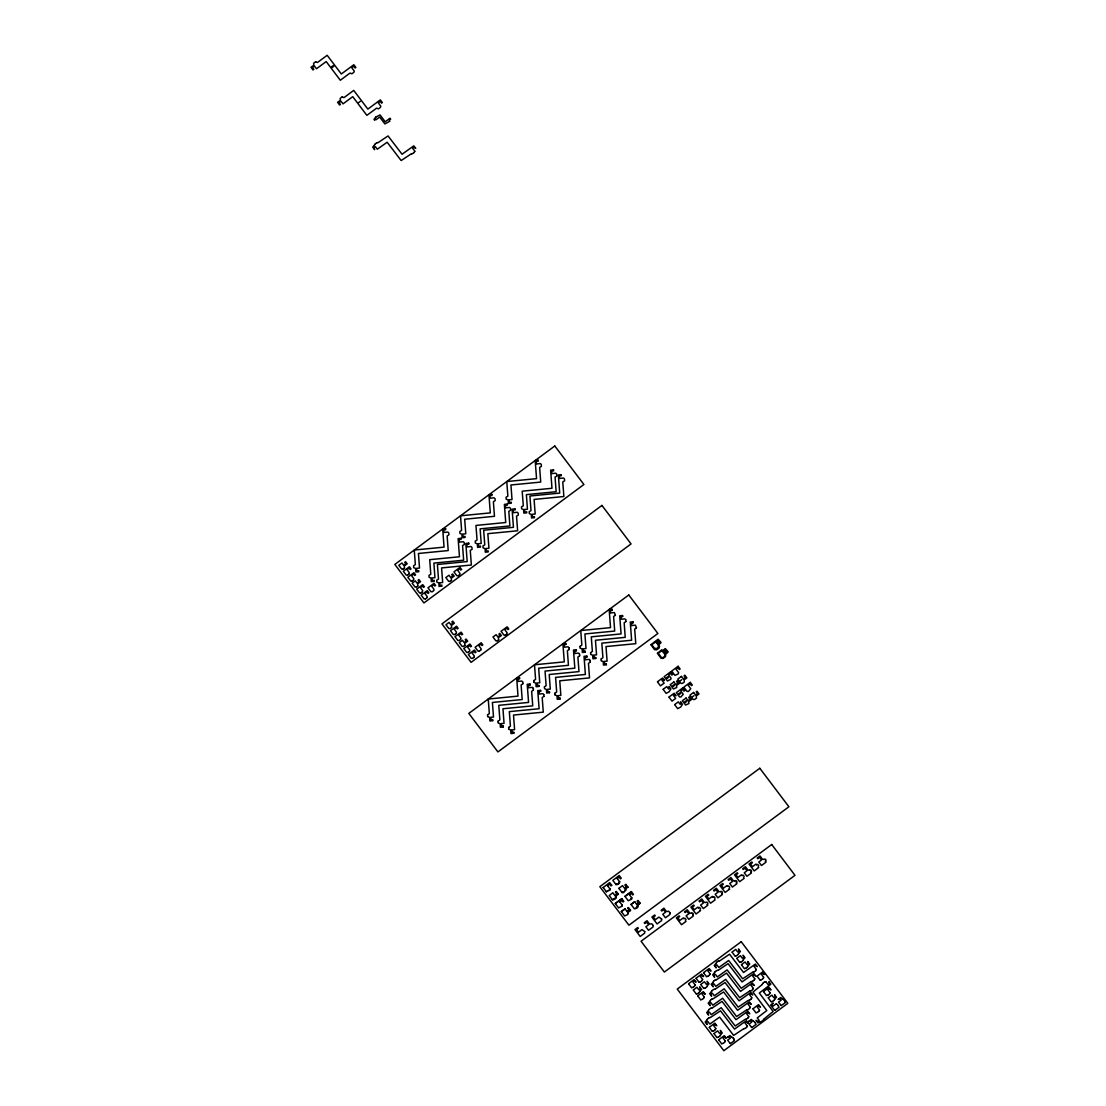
<?xml version="1.0" encoding="UTF-8"?>
<svg xmlns="http://www.w3.org/2000/svg" width="1106" height="1106" viewBox="0 0 1106 1106"><rect width="100%" height="100%" fill="white"/><g stroke="black" fill="none" stroke-linecap="round" stroke-linejoin="round"><path stroke-width="1.5" d="M331.551 66.858L333.279 65.572M332.063 67.535L333.791 66.249M358.607 102.637L360.335 101.351M375.128 143.96L376.51 142.923M374.395 145.08L375.086 144.181M377.81 142.55L376.745 142.951M411.391 153.941L412.469 153.554M414.805 151.425L414.128 152.324M412.69 153.582L414.086 152.559M403.109 569.134L404.464 568.125M407.616 575.092L408.971 574.083M412.123 581.065L413.492 580.056M416.45 587.023L417.819 586.014M420.957 592.982L422.326 591.973M432.252 591.669L433.621 590.659M425.464 598.94L426.833 597.931M450.114 581.397L451.483 580.387M458.23 575.714L459.598 574.691M450.239 628.567L451.607 627.558M454.76 634.526L456.114 633.517M459.267 640.498L460.621 639.489M463.594 646.457L464.949 645.448M468.101 652.416L469.456 651.406M479.396 651.102L480.764 650.093M472.608 658.374L473.976 657.365M497.258 640.83L498.626 639.821M505.373 635.148L506.742 634.139M657.517 681.725L662.563 677.992L664.471 680.508L662.84 679.443L661.886 680.149L664.139 683.121L660.462 685.844L657.489 681.904M666.448 677.771L668.024 676.609M666.987 678.476L668.563 677.314M663.199 689.245L666.766 686.605L668.632 689.066L669.586 688.361L669.006 686.508L670.913 689.038L669.116 691.789L666.144 693.365L663.171 689.425M672.503 685.831L674.066 684.669M680.425 680.66L681.78 679.651M673.029 686.536L674.605 685.374M669.061 697.001L674.107 693.268L676.029 695.785L674.397 694.72L673.443 695.425L675.683 698.398L672.019 701.121L669.033 697.181M678.6 693.849L680.176 692.674M679.139 694.554L680.715 693.393M674.743 704.522L678.324 701.881L680.176 704.342L681.13 703.637L680.563 701.798L682.471 704.315L680.674 707.066L677.702 708.642L674.715 704.702M684.655 701.909L686.218 700.734M692.577 696.725L693.946 695.715M685.181 702.614L686.757 701.453M603.171 887.51L609.641 882.588L611.715 885.353M607.54 885.699L609.53 884.095L610.913 885.947L611.659 885.27M617.203 878.551L619.097 877.017L620.48 878.869L621.226 878.178L619.208 875.51L612.835 880.348L616.083 884.662L616.927 884.026M606.378 891.713L609.641 890.206M609.683 890.302L610.056 889.003M616.042 884.565L619.415 883.238L618.862 882.477L619.706 881.841L617.148 878.454M607.277 891.173L606.42 891.809L603.116 887.413M609.254 889.722L610.097 889.086L607.484 885.616M618.904 882.574L619.761 881.938M617.397 884.606L619.36 883.141M618.904 888.395L622.526 885.574L624.558 888.284L626.466 886.749M628.001 887.164L625.927 884.399L625.139 884.994L626.508 886.846M615.586 892.183L616.374 891.602M625.18 885.077L625.982 884.496M616.858 893.855L614.867 895.459L612.835 892.749L609.212 895.57L612.475 899.869L613.318 899.233M615.558 896.385L618.351 894.187M625.249 889.21L627.959 887.081M612.42 899.772L615.738 898.362L615.517 896.289M622.111 892.597L622.968 891.975L623.521 892.736L625.789 889.888M615.295 897.782L616.139 897.146M623.01 892.072L622.166 892.694L618.862 888.298M624.987 890.607L625.83 889.971L625.208 889.113M613.706 899.731L615.683 898.266M615.323 903.574L621.835 898.749M624.987 896.427L631.402 891.671M622.249 905.164L619.65 901.68L621.683 900.173L623.065 902.026L623.812 901.335L621.793 898.666L615.282 903.491L618.572 907.888L621.793 906.284M631.512 899.219L628.236 900.726L624.931 896.33L631.36 891.574L633.434 894.353L632.632 894.934L631.25 893.095L629.3 894.533L631.913 898.017M619.692 901.777L621.738 900.27M629.355 894.63L631.305 893.178M622.208 905.067L621.835 906.367M631.056 898.639L631.858 897.92M637.291 901.072L638.66 902.911L636.71 904.362L634.678 901.653L631.014 904.376L634.319 908.773L637.637 907.349L637.084 906.588M621.365 911.634L625.042 908.925M631.056 904.459L634.733 901.749M627.738 908.261L628.485 907.584L630.558 910.349L627.71 912.45L628.291 913.224M637.332 901.155L638.079 900.478L640.153 903.243L637.402 905.275M626.978 911.441L629.024 909.934M636.669 904.266L638.618 902.828M627.669 912.367L630.517 910.266M640.111 903.16L637.36 905.192L637.982 906.049M628.249 913.127L627.89 914.441L624.627 915.948L621.323 911.551L625.001 908.828L627.019 911.538L629.065 910.017L627.683 908.178M637.139 906.685L637.941 905.952M635.618 908.717L637.595 907.252M684.116 918.671L684.987 918.243L686.066 919.598M691.388 913.293C692.342 911.731 694.43 914.814 692.729 915.063M698.66 907.902L699.531 907.473L700.596 908.828M705.932 902.524C706.845 900.975 708.987 903.975 707.259 904.293M713.19 897.132L714.075 896.703L715.14 898.058M720.462 891.754C721.416 890.206 723.518 893.275 721.803 893.524M727.734 886.376L728.605 885.947L729.683 887.288M735.006 880.998C735.96 879.436 738.048 882.519 736.347 882.768M742.278 875.606L743.149 875.178L744.214 876.533M749.55 870.228C750.462 868.694 752.605 871.666 750.891 871.998M756.822 864.837L757.693 864.408L758.757 865.763M764.094 859.459C765.006 857.924 767.135 860.91 765.421 861.228M716.633 962.206L718.029 961.183M715.914 963.326L716.605 962.441M719.329 960.81L718.264 961.211M688.637 983.676L694.167 979.584L696.103 982.142L694.333 980.967L692.95 982.004L695.176 984.948M696.116 978.146L701.646 974.054L703.568 976.598L701.812 975.437L700.416 976.474L702.642 979.418M703.596 972.616L709.112 968.524L711.047 971.068L709.292 969.907L707.895 970.944L710.121 973.888M732.158 952.031L735.739 949.39L737.674 951.962L739.071 950.925L738.435 948.934L740.37 951.478L738.697 953.303M691.734 987.699L692.812 987.326M695.135 985.183L694.471 986.11M699.199 982.169L700.292 981.796M702.614 979.64L701.951 980.566M706.679 976.639L707.757 976.266M710.08 974.11L709.416 975.036M693.047 987.368L694.444 986.331M700.513 981.824L701.909 980.801M707.992 976.294L709.388 975.271M735.255 956.054L736.333 955.681M738.656 953.538L737.978 954.45M715.126 971.649L716.522 970.612M736.568 955.722L737.951 954.685M714.407 972.768L715.098 971.87M717.822 970.252L716.757 970.639M693.365 989.925L696.932 987.285L698.881 989.856L700.278 988.819L699.642 986.815L701.577 989.372L699.891 991.197M700.845 984.395L704.411 981.755L706.347 984.326L707.743 983.289L707.121 981.285L709.043 983.842L707.37 985.667M736.831 958.321L740.398 955.681L742.347 958.252L743.744 957.215L743.108 955.211L745.029 957.768L743.356 959.593M713.619 981.077L715.015 980.054M696.448 993.948L697.54 993.575M699.863 991.432L699.186 992.345M703.928 988.418L705.006 988.045M707.328 985.888L706.665 986.801M712.9 982.211L713.591 981.312M716.315 979.681L715.25 980.082M697.762 993.603L699.158 992.58M705.241 988.073L706.637 987.05M739.914 962.344L741.006 961.971M743.329 959.814L742.651 960.727M741.227 961.999L742.624 960.976M697.789 995.773L703.305 991.667L705.241 994.225L703.485 993.064L702.089 994.087L704.315 997.045M741.504 964.598L745.071 961.957L747.006 964.529L748.403 963.492L747.78 961.487L749.702 964.045L748.029 965.87M712.112 990.52L713.508 989.483M711.393 991.64L712.084 990.741M714.808 989.123L713.743 989.511M700.872 999.783L701.951 999.423M704.273 997.266L703.61 998.193M702.186 999.451L703.582 998.428M744.587 968.621L745.665 968.248M747.988 966.105L747.324 967.017M745.9 968.275L747.297 967.252M710.605 999.948L712.001 998.925M709.886 1001.082L710.577 1000.183M713.301 998.552L712.236 998.953M752.91 972.202L753.974 971.815M756.31 969.672L755.633 970.584M754.209 971.842L755.605 970.805M709.098 1009.391L710.494 1008.354M708.379 1010.511L709.07 1009.612M711.794 1007.995L710.729 1008.382M757.14 976.045L762.67 971.953L764.592 974.497L762.836 973.335L761.44 974.372L763.665 977.317M751.403 981.63L752.467 981.243M754.804 979.114L754.126 980.013M752.702 981.271L754.098 980.248M707.591 1018.82L708.987 1017.797M760.223 980.068L761.301 979.695M763.624 977.538L762.96 978.478M706.872 1019.953L707.564 1019.055M710.287 1017.423L709.223 1017.824M761.536 979.722L762.933 978.699M749.896 991.073L750.96 990.686M753.297 988.557L752.619 989.455M751.195 990.713L752.592 989.676M763.002 983.096L764.384 982.059M762.283 984.229L762.96 983.317M765.684 981.699L764.619 982.1M709.333 1027.239L714.863 1023.147L716.785 1025.704L715.029 1024.529L713.633 1025.566L715.858 1028.511M748.389 1000.515L749.453 1000.114M751.803 997.985L751.112 998.884M749.688 1000.142L751.085 999.119M763.569 991.515L769.099 987.423L771.034 989.967L769.264 988.805L767.868 989.842L770.094 992.787M712.416 1031.262L713.508 1030.903M715.817 1028.746L715.153 1029.672M713.729 1030.93L715.126 1029.893M714.061 1033.488L717.628 1030.847L719.564 1033.419L720.96 1032.382L720.324 1030.377L722.259 1032.935L720.587 1034.76M746.882 1009.944L747.946 1009.557M750.297 1007.428L749.605 1008.326M766.652 995.538L767.744 995.165M770.066 993.008L769.403 993.935M748.181 1009.584L749.578 1008.548M767.979 995.193L769.361 994.17M753.034 1008.741L758.564 1004.635L760.486 1007.193L758.73 1006.031L757.333 1007.068L759.559 1010.013M768.297 997.764L771.864 995.124L773.813 997.695L775.209 996.658L774.573 994.653L776.495 997.211L774.822 999.036M717.144 1037.511L718.223 1037.138M720.545 1034.995L719.868 1035.907M718.458 1037.165L719.84 1036.142M745.375 1019.386L746.439 1018.985M748.79 1016.856L748.098 1017.755M718.776 1039.737L724.306 1035.645L726.241 1038.188L724.471 1037.027L723.075 1038.064L725.301 1041.009M746.674 1019.013L748.071 1017.99M756.117 1012.75L757.209 1012.391M759.532 1010.234L758.868 1011.161M771.38 1001.787L772.472 1001.414M774.794 999.257L774.117 1000.17M757.43 1012.419L758.827 1011.396M772.693 1001.442L774.089 1000.405M721.859 1043.76L722.951 1043.387M725.273 1041.23L724.61 1042.156M753.089 1021.059L751.278 1019.456L748.624 1021.419L750.67 1020.741L751.693 1022.096L749.025 1024.073L751.624 1027.502M776.094 1003.889L773.039 1006.156L772.016 1004.815L773.26 1003.059L770.606 1005.022L774.629 1010.345M782.592 999.091L780.767 997.488L778.112 999.451L780.172 998.787L781.195 1000.128L778.527 1002.105L781.126 1005.534M723.186 1043.414L724.568 1042.391M731.702 1037.138L729.891 1035.534L727.236 1037.497L729.296 1036.82L730.306 1038.161L727.637 1040.138L730.237 1043.58M743.868 1028.815L744.932 1028.428M747.283 1026.299L746.591 1027.197M777.255 1004.552L776.329 1003.93M745.168 1028.456L746.564 1027.419M755.453 1023.313L755.799 1024.363M778.458 1006.142L778.804 1007.207M784.942 1001.345L785.301 1002.395M734.066 1039.391L734.412 1040.442M774.808 1010.359L778.776 1007.428M781.306 1005.561L785.26 1002.63M751.803 1027.529L755.771 1024.598M730.416 1043.594L734.384 1040.663M760.444 1021.847L761.495 1021.446M763.845 1019.331L763.154 1020.23M761.73 1021.488L763.126 1020.451M754.237 1021.723L753.324 1021.087M783.725 999.755L782.813 999.119M732.849 1037.801L731.937 1037.165M611.95 609.212L609.171 609.489L610.526 627.627L580.747 630.544L581.839 645.13L580.152 646.25M612.033 610.236L611.839 610.249A1.673 1.618 -27.6 0 1 610.678 610.36L610.415 612.945L614.355 612.558L615.406 615.212M615.282 615.351L613.609 616.471L614.701 631.056L584.908 633.959L586 648.558L583.083 648.835L583.733 651.337A1.673 1.618 -27.6 0 1 584.894 651.227L585.088 651.199M622.498 615.517L619.719 615.793L621.074 633.932L591.295 636.835L592.374 651.42L590.701 652.554M622.581 616.54L622.388 616.554A1.673 1.618 -27.6 0 1 621.226 616.664L620.95 619.249L624.904 618.862L625.692 619.747M625.83 621.641L624.157 622.775L625.236 637.36L595.457 640.263L596.549 654.849L593.632 655.139L594.281 657.628A1.673 1.618 -27.6 0 1 595.443 657.517L595.636 657.503M633.047 621.821L630.268 622.084L631.623 640.236L601.83 643.139L602.922 657.724L601.249 658.844M636.379 627.945L634.692 629.065L635.784 643.664L606.005 646.568L607.097 661.153L604.18 661.443L604.83 663.932A1.673 1.618 -27.6 0 1 605.991 663.821L606.185 663.794M565.705 643.457L562.926 643.733L564.281 661.872L534.502 664.775L535.594 679.374L533.908 680.494M565.788 644.48L565.595 644.494A1.673 1.618 -27.6 0 1 564.433 644.604L564.157 647.19L568.111 646.803L568.899 647.687M580.304 648.157L582.115 648.932L582.378 652.485L585.171 652.208M569.037 649.581L567.364 650.715L568.456 665.3L538.663 668.204L539.756 682.789L536.839 683.079L537.488 685.568A1.673 1.618 -27.6 0 1 538.65 685.457L538.843 685.444M576.254 649.761L573.475 650.038L574.83 668.176L545.051 671.079L546.129 685.665L544.456 686.785M576.337 650.77L576.129 650.798A1.673 1.618 -27.6 0 1 574.968 650.909L574.705 653.494L578.659 653.107L579.433 653.992M590.839 654.448L592.664 655.236L592.927 658.789L595.719 658.512M579.585 655.886L577.899 657.005L578.991 671.605L549.212 674.508L550.304 689.093L547.387 689.384L548.037 691.872A1.673 1.618 -27.6 0 1 549.198 691.762L549.392 691.734M586.802 656.065L584.023 656.328L585.378 674.466L555.585 677.384L556.677 691.969L555.005 693.089M586.871 657.075L586.678 657.088A1.673 1.618 -27.6 0 1 585.516 657.199L585.254 659.784L589.208 659.397L589.982 660.282M601.388 660.752L603.212 661.526L603.475 665.079L606.254 664.817M590.134 662.19L588.447 663.31L589.539 677.895L559.76 680.798L560.853 695.398L557.936 695.674L558.585 698.176A1.673 1.618 -27.6 0 1 559.747 698.066L559.94 698.038M519.447 677.715L516.668 677.978L518.023 696.116L488.244 699.033L489.336 713.619L487.649 714.739M519.53 678.725L519.336 678.738A1.673 1.618 -27.6 0 1 518.175 678.849L517.898 681.434L521.852 681.047L522.64 681.932M534.06 682.388L535.871 683.176L536.134 686.729L538.926 686.453M522.779 683.84L521.106 684.96L522.184 699.545L492.405 702.448L493.497 717.047L490.58 717.324L491.23 719.826A1.673 1.618 -27.6 0 1 492.391 719.716L492.585 719.688M529.995 684.006L527.216 684.282L528.571 702.421L498.778 705.324L499.871 719.923L498.198 721.043M530.078 685.029L529.871 685.043A1.673 1.618 -27.6 0 1 528.709 685.153L528.447 687.738L532.401 687.351L533.175 688.236M533.327 690.13L531.64 691.264L532.733 705.849L502.954 708.752L504.046 723.338L501.129 723.628L501.778 726.117A1.673 1.618 -27.6 0 1 502.94 726.006L503.133 725.992M540.544 690.31L537.751 690.586L539.106 708.725L509.327 711.628L510.419 726.213L508.746 727.333M540.613 691.319L540.419 691.347A1.673 1.618 -27.6 0 1 539.258 691.457L538.995 694.043L542.949 693.656L543.723 694.54M549.461 692.757L546.682 693.02L546.419 689.467L544.594 688.692L544.332 686.923M555.143 694.997L556.968 695.771L557.23 699.324L560.009 699.047M543.875 696.434L542.189 697.554L543.281 712.153L513.502 715.057L514.594 729.642L511.677 729.932L512.313 732.421A1.673 1.618 -27.6 0 1 513.474 732.31L513.682 732.283M487.787 716.647L489.612 717.421L489.875 720.974L492.668 720.697M498.336 722.937L500.161 723.725L500.424 727.278L503.202 727.001M508.884 729.241L510.709 730.015L510.972 733.568L513.751 733.306M748.154 1000.474L738.144 1007.11L724.154 988.819L714.324 995.787L712.375 993.216L710.978 994.253L711.614 996.243L709.679 993.7L711.365 991.861M715.07 989.206L725.038 982.515L739.029 1000.819L750.836 992.4L752.757 994.944L751.002 993.782L749.605 994.819L751.831 997.764M743.633 1028.787L733.624 1035.423L719.633 1017.119L709.803 1024.087L707.854 1021.515L706.457 1022.552L707.093 1024.557L705.158 1021.999L706.845 1020.174M719.619 960.92L729.559 954.202L743.55 972.506L755.357 964.086L757.278 966.644L755.522 965.469L754.126 966.506L756.352 969.45M718.112 970.363L728.052 963.644L742.043 981.934L753.85 973.515L755.771 976.073L754.015 974.911L752.619 975.934L754.845 978.893M751.168 981.603L741.2 988.252L727.098 969.907L717.338 976.916L715.388 974.345L713.992 975.368L714.628 977.372L712.693 974.828L714.379 972.99M760.209 1021.82L757.956 1022.898L756.034 1020.34L757.79 1021.502L759.186 1020.479L757.251 1017.907L766.79 1010.566L752.979 992.082L762.283 984.506M712.057 1008.078L722.024 1001.386L736.015 1019.691L747.822 1011.271L749.744 1013.815L747.988 1012.654L746.591 1013.69L748.817 1016.635M378.086 142.646L388.054 135.941L402.045 154.246L413.81 145.854L415.745 148.398L413.976 147.236L412.607 148.245L414.833 151.19M411.169 153.914L401.146 160.55L387.169 142.245L377.326 149.213L375.376 146.656L374.008 147.665L374.644 149.669L372.722 147.112L374.367 145.301M763.859 859.431L762.49 859.265L759.988 855.947L757.195 858.007L757.762 858.754L759.587 857.399L761.536 859.97L758.813 861.989L761.495 865.528L765.96 862.21L765.393 861.463M756.587 864.809L756.02 864.062L752.495 866.662L750.559 864.09L752.384 862.735L751.817 861.989L749.038 864.049L754.223 870.906L758.688 867.588L758.122 866.841M749.315 870.201L747.946 870.035L745.444 866.717L742.665 868.777L743.218 869.523L745.043 868.169L746.992 870.74L744.269 872.758L746.951 876.284L751.416 872.98L750.85 872.219M742.043 875.579L741.476 874.818L737.965 877.431L736.015 874.846L737.84 873.505L737.273 872.758L734.495 874.818L739.679 881.676L744.144 878.358L743.578 877.611M734.771 880.957L733.402 880.805L730.9 877.487L728.121 879.547L728.688 880.279L730.513 878.938L732.448 881.51L729.739 883.514L732.407 887.053L736.886 883.749L736.306 882.989M727.499 886.348L726.932 885.588L723.421 888.187L721.471 885.616L723.296 884.261L722.743 883.528L719.951 885.588L725.135 892.431L729.614 889.127L729.034 888.367M720.241 891.726L718.872 891.56L716.356 888.242L713.577 890.302L714.144 891.049L715.969 889.694L717.918 892.265L715.195 894.284L717.863 897.823L722.342 894.505L721.776 893.759M712.969 897.104L712.388 896.358L708.877 898.957L706.928 896.385L708.752 895.03L708.199 894.284L705.421 896.344L710.591 903.201L715.07 899.897L714.504 899.137M508.815 628.968L507.17 626.798L501.087 631.305L503.99 635.148L505.193 635.12M507.972 629.591L506.907 628.18L504.806 629.729L507.142 632.812L506.769 633.959M461.672 569.535L460.027 567.364L453.944 571.871L456.847 575.714L458.05 575.687M460.829 570.157L459.764 568.747L457.663 570.295L459.999 573.378L459.626 574.526M783.974 999.783L784.983 1001.124M765.919 981.727L768.145 984.686L769.541 983.649L768.905 981.644L770.841 984.202L759.338 993.022L773.135 1011.465L763.887 1019.096M705.697 902.496L704.328 902.33L701.826 899.012L699.033 901.072L699.6 901.819L701.425 900.464L703.375 903.035L700.651 905.054L703.333 908.579L707.799 905.275L707.232 904.514M499.705 633.351L501.35 635.521L498.405 637.706L498.654 639.641M498.861 633.973L499.94 635.383L497.838 636.945L496.124 634.664L492.972 637.001L495.875 640.844L497.078 640.816M757.112 976.225L759.988 980.04M452.561 573.917L454.207 576.088L451.276 578.258L451.511 580.208M777.49 1004.58L778.5 1005.921M752.674 972.174L742.624 978.796L728.647 960.492L718.845 967.473L716.895 964.902L715.499 965.939L716.135 967.944L714.2 965.386L715.928 963.616M451.732 574.539L452.796 575.95L450.695 577.512L448.981 575.231L445.829 577.567L448.732 581.41L449.935 581.383M763.541 991.695L766.43 995.511M768.269 997.944L771.159 1001.76M732.131 952.211L735.02 956.026M736.803 958.501L739.693 962.317M698.425 907.874L697.858 907.114L694.333 909.726L692.397 907.155L694.222 905.8L693.656 905.054L690.877 907.114L696.061 913.971L700.527 910.653L699.96 909.906M741.476 964.778L744.352 968.593M753.338 988.322L751.112 985.377L752.509 984.34L754.264 985.515L752.343 982.958L740.536 991.377L726.545 973.073L716.536 979.709M691.153 913.252L689.785 913.1L687.282 909.782L684.503 911.842L685.056 912.574L686.881 911.233L688.831 913.805L686.107 915.809L688.789 919.349L693.255 916.045L692.688 915.284M749.661 991.045L739.651 997.681L725.66 979.377L715.831 986.345L713.882 983.773L712.485 984.81L713.121 986.815L711.186 984.257L712.928 982.515M482.838 644.936L481.193 642.752L475.11 647.259L478.013 651.102L479.216 651.075M481.995 645.558L480.93 644.134L478.829 645.697L481.165 648.78L480.792 649.913M435.695 585.503L434.05 583.318L427.967 587.825L430.87 591.669L432.073 591.641M434.852 586.111L433.787 584.701L431.686 586.263L434.022 589.346L433.649 590.48M753.006 1008.921L755.882 1012.723M683.881 918.644L683.314 917.883L679.803 920.482L677.854 917.911L679.678 916.556L679.112 915.823L676.333 917.883L681.517 924.727L685.983 921.422L685.416 920.662M750.324 1007.193L748.098 1004.248L749.495 1003.211L751.25 1004.386L749.329 1001.829L737.605 1010.29L723.614 991.971L713.522 998.58M452.686 621.088L454.331 623.259L451.4 625.429L451.635 627.379M458.188 628.36L456.543 626.19L450.46 630.697L453.363 634.54L454.566 634.512M462.695 634.319L461.064 632.148L454.967 636.655L457.87 640.498L459.087 640.471M466.027 638.964L467.672 641.134L464.741 643.319L464.976 645.268M471.529 646.25L469.898 644.065L463.801 648.572L466.704 652.416L467.921 652.388M476.05 652.208L474.405 650.038L468.308 654.545L471.211 658.388L472.428 658.36M746.647 1009.916L736.596 1016.538L722.647 998.248L712.817 1005.216L710.868 1002.644L709.471 1003.681L710.107 1005.686L708.172 1003.128L709.9 1001.359M451.856 621.71L452.921 623.12L450.819 624.669L449.105 622.402L445.953 624.724L448.856 628.567L450.059 628.54M457.345 628.982L456.28 627.572L454.179 629.12L456.515 632.203L456.142 633.337M461.866 634.941L460.787 633.531L458.686 635.079L461.022 638.162L460.649 639.309M754.472 1021.75L755.481 1023.091M465.197 639.586L466.262 641.01L464.161 642.558L462.446 640.277L459.294 642.614L462.197 646.457L463.414 646.429M470.7 646.872L469.621 645.448L467.534 647.01L469.856 650.093L469.497 651.227M475.207 652.83L474.128 651.42L472.041 652.969L474.363 656.052L474.004 657.185M405.543 561.654L407.188 563.825L404.257 565.995L404.492 567.945M411.045 568.926L409.414 566.756L403.317 571.263L406.22 575.106L407.437 575.079M415.566 574.885L413.921 572.714L407.824 577.221L410.727 581.065L411.944 581.037M418.898 579.53L420.543 581.701L417.598 583.885L417.847 585.834M424.4 586.816L422.755 584.632L416.658 589.139L419.575 592.982L420.778 592.954M428.907 592.775L427.262 590.604L421.179 595.111L424.082 598.94L425.285 598.927M404.713 562.263L405.778 563.687L403.676 565.235L401.962 562.968L398.81 565.29L401.713 569.134L402.93 569.106M410.215 569.549L409.137 568.125L407.036 569.687L409.372 572.77L409.013 573.903M414.722 575.507L413.644 574.097L411.556 575.645L413.879 578.728L413.52 579.876M418.054 580.152L419.119 581.562L417.017 583.125L415.303 580.844L412.151 583.18L415.054 587.023L416.271 586.996M423.557 587.424L422.492 586.014L420.391 587.576L422.713 590.659L422.354 591.793M428.063 593.397L426.999 591.973L424.898 593.535L427.22 596.618L426.861 597.752M745.14 1019.345L735.172 1025.995L721.181 1007.704L711.31 1014.658L709.361 1012.087L707.964 1013.124L708.6 1015.114L706.665 1012.571L708.393 1010.801M747.31 1026.064L745.085 1023.119L746.481 1022.082L748.237 1023.257L746.315 1020.7L734.508 1029.119L720.518 1010.815L710.508 1017.451M703.554 972.796L706.444 976.598M696.089 978.326L698.964 982.142M700.817 984.575L703.692 988.391M631.014 898.556L631.567 899.302M733.084 1037.815L734.108 1039.156M688.609 983.856L691.499 987.672M693.338 990.105L696.227 993.921M697.762 995.939L700.637 999.755M618.406 894.27L616.332 891.505L615.53 892.1L616.913 893.952M709.305 1027.419L712.181 1031.234M714.02 1033.668L716.909 1037.483M718.748 1039.917L721.624 1043.732M636.489 627.807L635.452 625.167L631.498 625.554L631.761 622.968A1.673 1.618 -27.6 0 0 632.922 622.844M633.185 621.931L633.24 622.692M625.83 619.858L625.955 621.503M622.637 615.627L622.692 616.388M612.102 609.337L612.157 610.097M606.323 663.918L606.378 664.678M601.125 658.982L601.249 660.641M595.775 657.614L595.83 658.374M590.576 652.692L590.701 654.337M590.12 660.393L590.245 662.052M586.94 656.176L586.996 656.936M585.226 651.31L585.281 652.07M580.042 646.388L580.166 648.033M579.585 654.102L579.696 655.747M576.392 649.872L576.447 650.632M569.037 647.798L569.161 649.443M565.843 643.568L565.899 644.342M560.078 698.149L560.134 698.909M554.88 693.227L555.005 694.872M549.53 691.858L549.585 692.619M543.862 694.651L543.986 696.296M540.682 690.42L540.737 691.181M538.981 685.554L539.037 686.314M533.797 680.632L533.908 682.278M533.327 688.347L533.438 689.992M530.133 684.116L530.189 684.89M522.779 682.043L522.903 683.702M519.585 677.826L519.64 678.586M513.82 732.407L513.875 733.167M508.622 727.472L508.746 729.13M503.271 726.103L503.327 726.863M498.073 721.181L498.198 722.826M492.723 719.799L492.778 720.559M487.539 714.877L487.649 716.522M644.743 931.611L644.646 933.146L640.18 936.45L634.982 929.579L637.761 927.519L638.342 928.28L636.517 929.634L638.452 932.206L641.978 929.607L644.743 931.584M653.107 925.459L653.024 926.994L648.545 930.298L645.876 926.759L648.586 924.754L646.651 922.183L644.826 923.538L644.245 922.763L647.024 920.704L649.54 924.049L651.849 923.8L653.107 925.459M661.651 919.1L661.554 920.621L657.088 923.939L651.89 917.054L654.669 914.994L655.25 915.768L653.425 917.123L655.36 919.694L658.886 917.081L661.651 919.1M670.015 912.948L669.932 914.468L665.453 917.786L662.784 914.247L665.494 912.229L663.559 909.657L661.734 911.012L661.153 910.252L663.932 908.192L666.448 911.524L668.771 911.275L670.015 912.92M650.978 644.743L654.476 649.651L656.605 649.858L658.969 648.185L659.549 646.416L657.282 643.042L659.549 644.079L661.07 642.517L658.084 639.213L650.992 644.687M657.448 653.3L660.932 658.194L663.006 658.429L665.466 656.688L665.771 654.268L668.176 651.918L665.314 648.6L663.766 649.747L664.153 652.125L661.858 649.789L657.462 653.176M655.181 648.586L656.452 649.07L658.734 646.346C657.365 641.77 654.462 643.277 658.084 641.452L659.452 643.277L660.254 642.683L658.222 640.001L651.807 644.757L655.056 649.07L655.955 648.406L655.181 648.558M657.337 641.674L658.153 641.715L657.337 641.646M315.611 61.77L313.634 63.236L313.8 65.213L311.007 67.286L313.026 69.968L313.827 69.374L312.5 67.618L314.505 66.125L316.482 68.752L326.187 61.563L340.33 80.254L350.035 73.065L351.902 73.784L353.879 72.319L354.293 71.116L351.722 67.729L353.726 66.249L355.067 68.005L355.856 67.411L353.837 64.729L341.325 73.991L327.182 55.3L317.477 62.489L315.611 61.77M342.169 96.899L340.192 98.351L340.344 100.314L337.593 102.346L339.625 105.029L340.413 104.434L339.086 102.678L341.035 101.227L343.026 103.853L352.731 96.664L366.86 115.356L376.579 108.167L378.432 108.858L380.395 107.406L380.823 106.217L378.266 102.83L380.215 101.393L381.556 103.148L382.344 102.554L380.326 99.872L367.869 109.107L353.726 90.402L344.021 97.591L342.169 96.899M375.708 117.167L373.994 119.379L374.671 120.291L375.432 118.784L376.123 119.697L379.69 117.056L384.888 123.927L389.865 121.19L389.022 119.448L390.708 119.144L390.017 118.231L385.234 121.784L380.035 114.913L375.708 117.167M554.797 445.995L394.828 564.433L423.944 602.936L583.913 484.497L554.797 445.995M601.941 505.428L441.971 623.867L471.087 662.37L631.056 543.931L601.941 505.428M628.775 594.973L468.806 713.411L497.921 751.914L657.89 633.489L628.775 594.973M661.941 650.591L658.264 653.314L661.526 657.614L662.923 657.614L664.817 656.217L664.623 654.13L667.374 652.084L665.342 649.416L664.54 649.996L665.923 651.821L663.973 653.273L661.941 650.591M670.637 671.826L664.167 676.623L667.416 680.937L670.678 679.43L671.093 678.213L668.536 674.826L670.54 673.347L671.867 675.102L672.669 674.508L670.637 671.826M678.116 666.296L671.688 671.052L674.95 675.365L678.268 673.941L678.614 672.642L676.056 669.254L678.006 667.817L679.333 669.572L680.135 668.978L678.116 666.296M673.886 681.973L670.208 684.683L673.457 688.997L676.72 687.49L676.554 685.499L679.361 683.425L677.328 680.757L676.54 681.337L677.867 683.107L675.863 684.586L673.886 681.973M681.434 676.374L677.771 679.098L681.02 683.397L682.374 683.439L684.351 681.973L684.116 679.913L686.867 677.867L684.835 675.199L684.047 675.78L685.374 677.549L683.425 678.987L681.434 676.374M682.789 687.904L676.319 692.702L679.568 697.001L680.867 696.96L683.245 694.292L680.688 690.904L682.692 689.411L684.02 691.181L684.821 690.586L682.789 687.904M690.268 682.374L683.84 687.13L687.103 691.43L688.457 691.471L690.766 688.72L688.209 685.333L690.158 683.881L691.499 685.637L692.287 685.056L690.268 682.374M686.038 698.038L682.361 700.762L685.623 705.061L688.886 703.554L688.706 701.577L691.513 699.504L689.48 696.821L688.692 697.416L690.02 699.172L688.015 700.665L686.038 698.038M693.586 692.453L689.923 695.162L693.172 699.476L694.527 699.504L696.504 698.052L696.268 695.978L699.02 693.946L696.987 691.264L696.199 691.858L697.527 693.614L695.577 695.066L693.586 692.453M759.794 768.269L599.825 886.694L628.941 925.21L788.91 806.772L759.794 768.269M771.712 844.514L641.065 941.247L664.36 972.05L794.993 875.33L771.712 844.514M741.227 941.718L677.245 989.096L723.836 1050.7L787.818 1003.322L741.227 941.718M538.11 460.22L535.193 460.511L536.548 478.649L506.769 481.552L507.861 496.138L506.05 497.271L506.189 499.179L508.138 499.953L508.401 503.507L511.318 503.216L511.249 502.207L509.299 502.387L509.106 499.857L512.023 499.566L510.931 484.981L540.723 482.078L539.631 467.479L541.428 466.345L541.29 464.451L540.378 463.58L536.424 463.967L536.244 461.423L538.18 461.243L538.11 460.22M553.539 469.856L550.622 470.147L551.977 488.285L522.198 491.188L523.29 505.774L521.479 506.907L521.631 508.815L523.58 509.576L523.843 513.129L526.746 512.852L526.677 511.829L524.728 512.023L524.548 509.493L527.451 509.202L526.373 494.617L556.152 491.714L555.06 477.115L556.871 475.981L556.719 474.087L555.806 473.216L551.866 473.603L551.673 471.059L553.622 470.866L553.539 469.856M561.254 474.668L558.35 474.958L559.705 493.096L529.912 496L531.004 510.599L529.193 511.732L529.345 513.626L531.295 514.401L531.557 517.954L534.475 517.663L534.392 516.654L532.456 516.848L532.263 514.304L535.18 514.027L534.087 499.428L563.866 496.525L562.774 481.94L564.585 480.806L564.447 478.898L563.535 478.027L559.581 478.414L559.387 475.884L561.336 475.691L561.254 474.668M491.866 494.465L488.949 494.741L490.304 512.894L460.525 515.797L461.603 530.382L459.806 531.516L459.944 533.424L461.893 534.184L462.156 537.737L465.073 537.461L464.99 536.438L463.055 536.631L462.861 534.087L465.778 533.811L464.686 519.226L494.465 516.308L493.387 501.723L495.184 500.589L495.046 498.682L494.133 497.824L490.179 498.198L489.999 495.668L491.935 495.474L491.866 494.465M507.295 504.101L504.377 504.377L505.732 522.516L475.953 525.433L477.045 540.018L475.234 541.152L475.373 543.06L477.322 543.82L477.598 547.373L480.502 547.097L480.433 546.074L478.483 546.267L478.304 543.723L481.207 543.447L480.128 528.848L509.907 525.944L508.815 511.359L510.626 510.225L510.474 508.318L509.562 507.447L505.622 507.834L505.428 505.304L507.364 505.11L507.295 504.101M515.009 508.912L512.092 509.202L513.447 527.341L483.668 530.244L484.76 544.829L482.949 545.963L483.101 547.871L485.05 548.645L485.313 552.198L488.216 551.908L488.147 550.899L486.211 551.078L486.018 548.548L488.935 548.258L487.843 533.673L517.622 530.769L516.53 516.17L518.341 515.037L518.202 513.143L517.29 512.272L513.336 512.659L513.143 510.115L515.092 509.921L515.009 508.912M445.607 528.709L442.69 529L444.045 547.138L414.266 550.041L415.344 564.627L413.547 565.76L413.685 567.668L415.635 568.443L415.897 571.996L418.815 571.705L418.732 570.696L416.796 570.876L416.603 568.346L419.52 568.055L418.427 553.47L448.207 550.567L447.128 535.968L448.925 534.834L448.787 532.94L447.875 532.069L443.921 532.456L443.741 529.912L445.677 529.733L445.607 528.709M461.036 538.346L458.119 538.636L459.474 556.774L429.695 559.677L430.787 574.263L428.976 575.397L429.114 577.304L431.064 578.079L431.34 581.618L434.243 581.341L434.174 580.318L432.225 580.512L432.045 577.982L434.948 577.691L433.87 563.106L463.649 560.203L462.557 545.604L464.368 544.47L464.216 542.576L463.303 541.705L459.363 542.092L459.17 539.548L461.105 539.355L461.036 538.346M468.75 543.157L465.833 543.447L467.188 561.585L437.409 564.489L438.501 579.088L436.69 580.221L436.842 582.115L438.792 582.89L439.054 586.443L441.958 586.152L441.888 585.143L439.939 585.337L439.759 582.793L442.676 582.516L441.584 567.917L471.363 565.014L470.271 550.429L472.082 549.295L471.944 547.387L471.018 546.516L467.078 546.903L466.884 544.373L468.833 544.18L468.75 543.157"/></g></svg>
